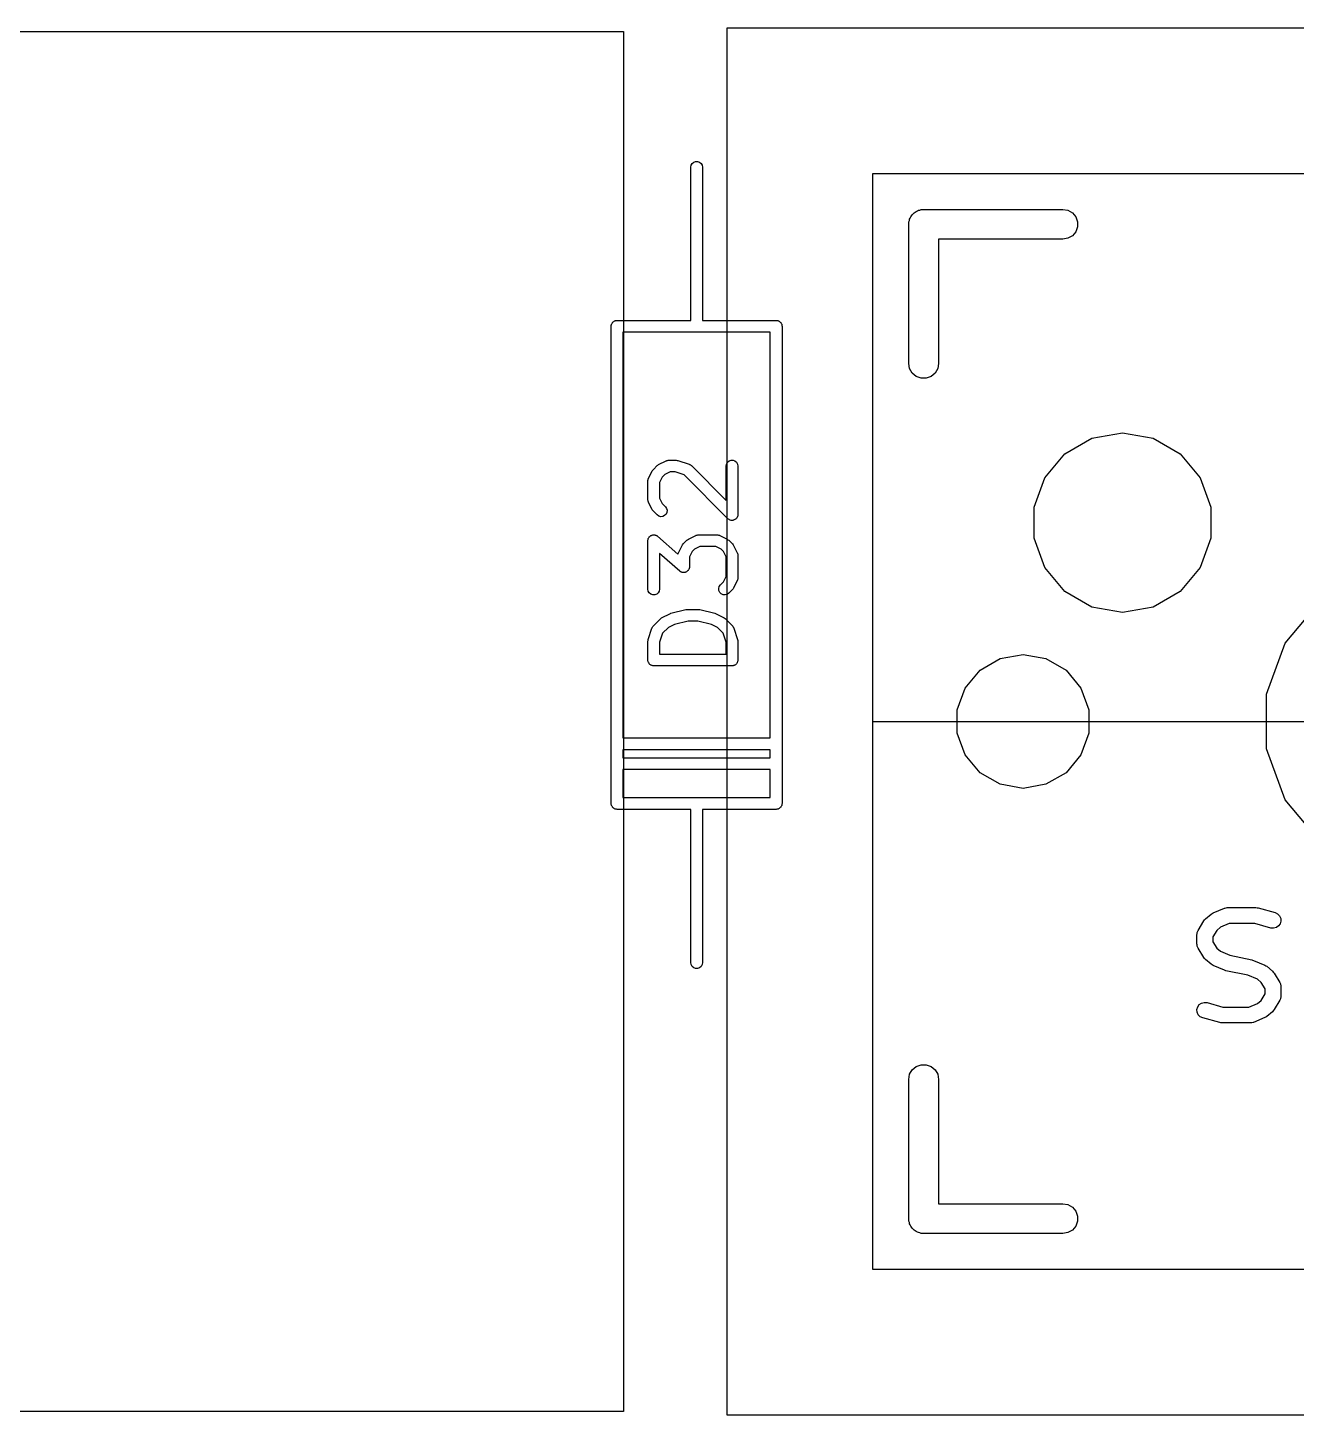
# Model space of a CAD drawing. Header units: millimetres. Extents: x 30 to 728, y -111 to 447.
# Drawn here: x 89.06 to 105.27, y 121.22 to 138.95 of the extents above; entities that cross this region are included whole.
import ezdxf

# ---------------------------------------------------------------- set-up
doc = ezdxf.new("R2010")
doc.units = ezdxf.units.MM
for name, color, linetype in [('BLACK', 7, 'Continuous'), ('プレート', 6, 'Continuous'), ('参照キーキャップ', 7, 'Continuous'), ('寸法', 21, 'Continuous')]:
    doc.layers.add(name, color=color, linetype=linetype)
doc.layers.add('補助線', color=4, linetype='Continuous', transparency=0.8)

# ---------------------------------------------------------------- blocks, each defined once
blk = doc.blocks.new('hhskb-F.SilkS')
at = {"layer": 'BLACK'}
for p, q in [((63.925, -90.92), (63.9295, -90.8943)), ((63.9295, -90.8943), (63.9425, -90.8718)), ((63.9425, -90.8718), (63.9625, -90.855)), ((63.9625, -90.855), (63.987, -90.8461)), ((63.987, -90.8461), (64.013, -90.8461)), ((64.013, -90.8461), (64.0375, -90.855)), ((64.0375, -90.855), (64.0575, -90.8718)), ((64.0575, -90.8718), (64.0705, -90.8943)), ((64.0705, -90.8943), (64.075, -90.92)), ((63.925, -92.19), (63.925, -90.92)), ((64.075, -90.92), (64.075, -92.19)), ((66.7124, -91.6169), (66.7181, -91.6013)), ((66.7124, -91.6336), (66.7124, -91.6169)), ((66.7181, -91.6013), (66.721, -91.5848)), ((66.721, -91.5848), (66.7293, -91.5704)), ((66.7293, -91.5704), (66.735, -91.5547)), ((66.735, -91.5547), (66.7457, -91.542)), ((66.7457, -91.542), (66.7541, -91.5275)), ((66.7541, -91.5275), (66.7668, -91.5168)), ((66.7668, -91.5168), (66.7775, -91.5041)), ((66.7775, -91.5041), (66.792, -91.4957)), ((66.792, -91.4957), (66.8047, -91.485)), ((66.8047, -91.485), (66.8204, -91.4793)), ((66.8204, -91.4793), (66.8348, -91.471)), ((66.8348, -91.471), (66.8513, -91.4681)), ((66.8513, -91.4681), (66.8669, -91.4624)), ((66.8669, -91.4624), (66.8836, -91.4624)), ((66.8836, -91.4624), (66.9, -91.4595)), ((66.9, -91.4595), (68.678, -91.4595)), ((68.678, -91.4595), (68.7432, -91.471)), ((68.7432, -91.471), (68.8005, -91.5041)), ((68.8005, -91.5041), (68.843, -91.5547)), ((68.843, -91.5547), (68.8656, -91.6169)), ((68.8656, -91.6169), (68.8656, -91.6831)), ((66.7095, -91.65), (66.7124, -91.6336)), ((66.7095, -93.428), (66.7095, -91.65)), ((68.8005, -91.7959), (68.7432, -91.829)), ((68.843, -91.7452), (68.8005, -91.7959)), ((68.8656, -91.6831), (68.843, -91.7452)), ((68.678, -91.8405), (67.0905, -91.8405)), ((67.0905, -91.8405), (67.0905, -93.428)), ((68.7432, -91.829), (68.678, -91.8405)), ((63.925, -92.877), (63.925, -92.19)), ((64.075, -92.19), (64.075, -92.877)), ((62.909, -92.952), (62.9101, -92.9455)), ((62.909, -99.048), (62.909, -92.952)), ((62.9101, -92.939), (62.9124, -92.9328)), ((62.9101, -92.9455), (62.9101, -92.939)), ((62.9124, -92.9328), (62.9135, -92.9263)), ((62.9135, -92.9263), (62.9168, -92.9207)), ((62.9168, -92.9207), (62.919, -92.9145)), ((62.919, -92.9145), (62.9233, -92.9095)), ((62.9233, -92.9095), (62.9265, -92.9038)), ((62.9265, -92.9038), (62.9316, -92.8996)), ((62.9316, -92.8996), (62.9358, -92.8945)), ((62.9358, -92.8945), (62.9415, -92.8913)), ((62.9415, -92.8913), (62.9465, -92.887)), ((62.9465, -92.887), (62.9527, -92.8848)), ((62.9527, -92.8848), (62.9583, -92.8815)), ((62.9583, -92.8815), (62.9648, -92.8804)), ((62.9648, -92.8804), (62.971, -92.8781)), ((62.971, -92.8781), (62.9775, -92.8781)), ((62.9775, -92.8781), (62.984, -92.877)), ((62.984, -92.877), (63.925, -92.877)), ((64, -93.027), (63.059, -93.027)), ((63.059, -93.027), (63.059, -98.211)), ((64.941, -93.027), (64, -93.027)), ((64.075, -92.877), (65.016, -92.877)), ((64.941, -98.211), (64.941, -93.027)), ((65.016, -92.877), (65.0225, -92.8781)), ((65.0225, -92.8781), (65.029, -92.8781)), ((65.029, -92.8781), (65.0352, -92.8804)), ((65.0352, -92.8804), (65.0417, -92.8815)), ((65.0417, -92.8815), (65.0473, -92.8848)), ((65.0473, -92.8848), (65.0535, -92.887)), ((65.0535, -92.887), (65.0585, -92.8913)), ((65.0585, -92.8913), (65.0642, -92.8945)), ((65.0642, -92.8945), (65.0684, -92.8996)), ((65.0684, -92.8996), (65.0735, -92.9038)), ((65.0735, -92.9038), (65.0767, -92.9095)), ((65.0767, -92.9095), (65.081, -92.9145)), ((65.081, -92.9145), (65.0832, -92.9207)), ((65.0832, -92.9207), (65.0865, -92.9263)), ((65.0865, -92.9263), (65.0876, -92.9328)), ((65.0876, -92.9328), (65.0899, -92.939)), ((65.0899, -92.939), (65.0899, -92.9455)), ((65.0899, -92.9455), (65.091, -92.952)), ((65.091, -92.952), (65.091, -99.048)), ((66.721, -93.4932), (66.7095, -93.428)), ((66.7541, -93.5505), (66.721, -93.4932)), ((66.8047, -93.593), (66.7541, -93.5505)), ((67.0459, -93.5505), (66.9952, -93.593)), ((67.079, -93.4932), (67.0459, -93.5505)), ((67.0905, -93.428), (67.079, -93.4932)), ((66.8669, -93.6156), (66.8047, -93.593)), ((66.9331, -93.6156), (66.8669, -93.6156)), ((66.9952, -93.593), (66.9331, -93.6156)), ((68.7025, -94.5811), (69.0476, -94.3818)), ((69.0476, -94.3818), (69.44, -94.3126)), ((69.44, -94.3126), (69.8324, -94.3818)), ((69.8324, -94.3818), (70.1775, -94.5811)), ((68.4464, -94.8863), (68.7025, -94.5811)), ((70.1775, -94.5811), (70.4336, -94.8863)), ((63.3853, -94.895), (63.4329, -94.7998)), ((63.4329, -94.7998), (63.4401, -94.7901)), ((63.4401, -94.7901), (63.447, -94.7803)), ((63.447, -94.7803), (63.4946, -94.7327)), ((63.4946, -94.7327), (63.5044, -94.7258)), ((63.5044, -94.7258), (63.5141, -94.7186)), ((63.5141, -94.7186), (63.6093, -94.671)), ((63.6606, -94.8131), (63.592, -94.8474)), ((63.6093, -94.671), (63.6135, -94.6698)), ((63.6135, -94.6698), (63.6172, -94.6676)), ((63.6172, -94.6676), (63.6259, -94.6661)), ((63.6259, -94.6661), (63.6343, -94.6636)), ((63.6343, -94.6636), (63.6386, -94.6638)), ((63.6386, -94.6638), (63.6429, -94.6631)), ((63.6429, -94.6631), (63.7381, -94.6631)), ((63.7259, -94.8131), (63.6606, -94.8131)), ((63.8404, -94.8513), (63.7259, -94.8131)), ((63.7381, -94.6631), (63.7499, -94.6652)), ((63.7499, -94.6652), (63.7618, -94.6669)), ((63.7618, -94.6669), (63.9047, -94.7146)), ((63.9047, -94.7146), (63.9085, -94.7166)), ((63.9085, -94.7166), (63.9126, -94.7177)), ((63.9126, -94.7177), (63.9198, -94.7228)), ((63.9198, -94.7228), (63.9276, -94.727)), ((63.9276, -94.727), (63.9304, -94.7302)), ((63.9304, -94.7302), (63.934, -94.7327)), ((63.934, -94.7327), (64.3774, -95.1761)), ((64.3774, -94.7381), (64.3819, -94.7124)), ((64.3774, -95.1761), (64.3774, -94.7381)), ((64.3819, -94.7124), (64.3949, -94.6899)), ((64.3949, -94.6899), (64.4149, -94.6731)), ((64.4149, -94.6731), (64.4394, -94.6642)), ((64.4394, -94.6642), (64.4654, -94.6642)), ((64.4654, -94.6642), (64.4899, -94.6731)), ((64.4899, -94.6731), (64.5098, -94.6899)), ((64.5098, -94.6899), (64.5229, -94.7124)), ((64.5229, -94.7124), (64.5274, -94.7381)), ((64.5274, -94.7381), (64.5274, -95.3571)), ((63.3774, -94.9286), (63.3781, -94.9243)), ((63.3774, -95.1667), (63.3774, -94.9286)), ((63.3779, -94.92), (63.3804, -94.9116)), ((63.3781, -94.9243), (63.3779, -94.92)), ((63.3804, -94.9116), (63.3819, -94.9029)), ((63.3819, -94.9029), (63.3841, -94.8992)), ((63.3841, -94.8992), (63.3853, -94.895)), ((63.5616, -94.8778), (63.5274, -94.9463)), ((63.5274, -94.9463), (63.5274, -95.149)), ((63.592, -94.8474), (63.5616, -94.8778)), ((64.3993, -95.4102), (63.8404, -94.8513)), ((68.3101, -95.2608), (68.4464, -94.8863)), ((70.4336, -94.8863), (70.5699, -95.2608)), ((63.3781, -95.1709), (63.3774, -95.1667)), ((63.5274, -95.149), (63.5616, -95.2175)), ((63.3779, -95.1752), (63.3781, -95.1709)), ((63.3804, -95.1837), (63.3779, -95.1752)), ((63.3819, -95.1923), (63.3804, -95.1837)), ((63.3841, -95.1961), (63.3819, -95.1923)), ((63.3853, -95.2002), (63.3841, -95.1961)), ((63.4329, -95.2954), (63.3853, -95.2002)), ((63.4401, -95.3051), (63.4329, -95.2954)), ((63.447, -95.3149), (63.4401, -95.3051)), ((63.4946, -95.3626), (63.447, -95.3149)), ((63.5616, -95.2175), (63.6007, -95.2565)), ((63.6007, -95.2565), (63.6156, -95.2778)), ((63.6201, -95.3289), (63.6091, -95.3525)), ((63.6156, -95.2778), (63.6223, -95.303)), ((63.6223, -95.303), (63.6201, -95.3289)), ((68.3101, -95.6592), (68.3101, -95.2608)), ((70.5699, -95.2608), (70.5699, -95.6592)), ((63.5159, -95.3775), (63.4946, -95.3626)), ((63.5411, -95.3842), (63.5159, -95.3775)), ((63.567, -95.382), (63.5411, -95.3842)), ((63.5906, -95.371), (63.567, -95.382)), ((63.6091, -95.3525), (63.5906, -95.371)), ((64.4074, -95.4158), (64.3993, -95.4102)), ((64.4149, -95.4221), (64.4074, -95.4158)), ((64.418, -95.4232), (64.4149, -95.4221)), ((64.4207, -95.4251), (64.418, -95.4232)), ((64.4302, -95.4277), (64.4207, -95.4251)), ((64.4394, -95.431), (64.4302, -95.4277)), ((64.4427, -95.431), (64.4394, -95.431)), ((64.4458, -95.4319), (64.4427, -95.431)), ((64.4556, -95.431), (64.4458, -95.4319)), ((64.4654, -95.431), (64.4556, -95.431)), ((64.4685, -95.4299), (64.4654, -95.431)), ((64.4718, -95.4296), (64.4685, -95.4299)), ((64.4807, -95.4254), (64.4718, -95.4296)), ((64.4899, -95.4221), (64.4807, -95.4254)), ((64.4924, -95.42), (64.4899, -95.4221)), ((64.4954, -95.4186), (64.4924, -95.42)), ((64.5023, -95.4116), (64.4954, -95.4186)), ((64.5098, -95.4054), (64.5023, -95.4116)), ((64.5115, -95.4025), (64.5098, -95.4054)), ((64.5138, -95.4002), (64.5115, -95.4025)), ((64.518, -95.3913), (64.5138, -95.4002)), ((64.5229, -95.3828), (64.518, -95.3913)), ((64.5234, -95.3795), (64.5229, -95.3828)), ((64.5248, -95.3766), (64.5234, -95.3795)), ((64.5257, -95.3668), (64.5248, -95.3766)), ((64.5274, -95.3571), (64.5257, -95.3668)), ((63.3774, -95.6905), (63.3787, -95.6833)), ((63.3774, -96.3095), (63.3774, -95.6905)), ((63.3787, -95.6833), (63.3788, -95.6759)), ((63.3788, -95.6759), (63.3809, -95.6705)), ((63.3809, -95.6705), (63.3819, -95.6648)), ((63.3819, -95.6648), (63.3856, -95.6585)), ((63.3856, -95.6585), (63.3882, -95.6516)), ((63.3882, -95.6516), (63.392, -95.6473)), ((63.392, -95.6473), (63.3949, -95.6423)), ((63.3949, -95.6423), (63.4005, -95.6376)), ((63.4005, -95.6376), (63.4054, -95.632)), ((63.4054, -95.632), (63.4104, -95.6292)), ((63.4104, -95.6292), (63.4149, -95.6255)), ((63.4149, -95.6255), (63.4218, -95.623)), ((63.4218, -95.623), (63.4282, -95.6195)), ((63.4282, -95.6195), (63.4339, -95.6186)), ((63.4339, -95.6186), (63.4394, -95.6166)), ((63.4394, -95.6166), (63.4467, -95.6166)), ((63.4467, -95.6166), (63.4539, -95.6155)), ((63.4539, -95.6155), (63.4596, -95.6166)), ((63.4596, -95.6166), (63.4654, -95.6166)), ((63.4654, -95.6166), (63.4723, -95.6191)), ((63.4723, -95.6191), (63.4795, -95.6205)), ((63.4795, -95.6205), (63.4844, -95.6235)), ((63.4844, -95.6235), (63.4899, -95.6255)), ((63.4899, -95.6255), (63.4955, -95.6302)), ((63.4955, -95.6302), (63.5018, -95.634)), ((63.5018, -95.634), (63.7618, -95.8615)), ((63.8279, -95.7327), (63.8755, -95.6851)), ((63.8755, -95.6851), (63.8854, -95.6782)), ((63.8854, -95.6782), (63.895, -95.671)), ((63.895, -95.671), (63.9903, -95.6234)), ((63.9903, -95.6234), (63.9944, -95.6222)), ((63.9944, -95.6222), (63.9982, -95.62)), ((63.9982, -95.62), (64.0068, -95.6185)), ((64.0068, -95.6185), (64.0152, -95.616)), ((64.0152, -95.616), (64.0196, -95.6162)), ((64.0196, -95.6162), (64.0238, -95.6155)), ((64.0238, -95.6155), (64.2619, -95.6155)), ((64.2619, -95.6155), (64.2662, -95.6162)), ((64.2662, -95.6162), (64.2705, -95.616)), ((64.2705, -95.616), (64.2789, -95.6185)), ((64.2789, -95.6185), (64.2876, -95.62)), ((64.2876, -95.62), (64.2913, -95.6222)), ((64.2913, -95.6222), (64.2954, -95.6234)), ((64.2954, -95.6234), (64.3907, -95.671)), ((64.3907, -95.671), (64.4003, -95.6782)), ((64.4003, -95.6782), (64.4102, -95.6851)), ((64.4102, -95.6851), (64.4578, -95.7327)), ((68.4464, -96.0337), (68.3101, -95.6592)), ((70.5699, -95.6592), (70.4336, -96.0337)), ((63.7839, -96.0803), (63.5274, -95.8558)), ((63.5274, -95.8558), (63.5274, -96.3095)), ((63.7618, -95.8615), (63.7629, -95.8553)), ((63.7629, -95.8553), (63.765, -95.8516)), ((63.765, -95.8516), (63.7663, -95.8474)), ((63.7663, -95.8474), (63.8139, -95.7522)), ((63.8139, -95.7522), (63.821, -95.7425)), ((63.821, -95.7425), (63.8279, -95.7327)), ((63.9426, -95.8301), (63.9083, -95.8987)), ((63.973, -95.7997), (63.9426, -95.8301)), ((64.0415, -95.7655), (63.973, -95.7997)), ((64.2442, -95.7655), (64.0415, -95.7655)), ((64.3127, -95.7997), (64.2442, -95.7655)), ((64.3431, -95.8301), (64.3127, -95.7997)), ((64.3774, -95.8987), (64.3431, -95.8301)), ((64.4578, -95.7327), (64.4647, -95.7425)), ((64.4647, -95.7425), (64.4718, -95.7522)), ((64.4718, -95.7522), (64.5195, -95.8474)), ((64.5195, -95.8474), (64.5207, -95.8516)), ((64.5207, -95.8516), (64.5229, -95.8553)), ((64.5229, -95.8553), (64.5244, -95.864)), ((64.5244, -95.864), (64.5269, -95.8724)), ((64.5269, -95.8724), (64.5266, -95.8767)), ((64.5266, -95.8767), (64.5274, -95.881)), ((63.9038, -96.0495), (63.9001, -96.0558)), ((63.9048, -96.0438), (63.9038, -96.0495)), ((63.9069, -96.0384), (63.9048, -96.0438)), ((63.9071, -96.031), (63.9069, -96.0384)), ((63.9083, -96.0238), (63.9071, -96.031)), ((63.9083, -95.8987), (63.9083, -96.0238)), ((64.3774, -96.149), (64.3774, -95.8987)), ((64.5274, -95.881), (64.5274, -96.1667)), ((68.7025, -96.3389), (68.4464, -96.0337)), ((70.4336, -96.0337), (70.1775, -96.3389)), ((63.7902, -96.084), (63.7839, -96.0803)), ((63.7958, -96.0888), (63.7902, -96.084)), ((63.8013, -96.0907), (63.7958, -96.0888)), ((63.8062, -96.0937), (63.8013, -96.0907)), ((63.8134, -96.0952), (63.8062, -96.0937)), ((63.8203, -96.0977), (63.8134, -96.0952)), ((63.8261, -96.0977), (63.8203, -96.0977)), ((63.8318, -96.0988), (63.8261, -96.0977)), ((63.839, -96.0977), (63.8318, -96.0988)), ((63.8464, -96.0977), (63.839, -96.0977)), ((63.8518, -96.0957), (63.8464, -96.0977)), ((63.8575, -96.0948), (63.8518, -96.0957)), ((63.8639, -96.0913), (63.8575, -96.0948)), ((63.8708, -96.0888), (63.8639, -96.0913)), ((63.8753, -96.085), (63.8708, -96.0888)), ((63.8803, -96.0823), (63.8753, -96.085)), ((63.8852, -96.0767), (63.8803, -96.0823)), ((63.8908, -96.072), (63.8852, -96.0767)), ((63.8937, -96.067), (63.8908, -96.072)), ((63.8975, -96.0626), (63.8937, -96.067)), ((63.9001, -96.0558), (63.8975, -96.0626)), ((64.3041, -96.2565), (64.3431, -96.2175)), ((64.3431, -96.2175), (64.3774, -96.149)), ((64.5195, -96.2002), (64.4718, -96.2954)), ((64.5207, -96.1961), (64.5195, -96.2002)), ((64.5229, -96.1923), (64.5207, -96.1961)), ((64.5244, -96.1837), (64.5229, -96.1923)), ((64.5269, -96.1752), (64.5244, -96.1837)), ((64.5274, -96.1667), (64.5266, -96.1709)), ((64.5266, -96.1709), (64.5269, -96.1752)), ((63.3819, -96.3352), (63.3774, -96.3095)), ((63.3949, -96.3577), (63.3819, -96.3352)), ((63.4149, -96.3745), (63.3949, -96.3577)), ((63.4394, -96.3834), (63.4149, -96.3745)), ((63.4654, -96.3834), (63.4394, -96.3834)), ((63.4899, -96.3745), (63.4654, -96.3834)), ((63.5098, -96.3577), (63.4899, -96.3745)), ((63.5229, -96.3352), (63.5098, -96.3577)), ((63.5274, -96.3095), (63.5229, -96.3352)), ((64.2824, -96.303), (64.2892, -96.2778)), ((64.2847, -96.3289), (64.2824, -96.303)), ((64.2957, -96.3525), (64.2847, -96.3289)), ((64.2892, -96.2778), (64.3041, -96.2565)), ((64.3141, -96.371), (64.2957, -96.3525)), ((64.3377, -96.382), (64.3141, -96.371)), ((64.3637, -96.3842), (64.3377, -96.382)), ((64.3888, -96.3775), (64.3637, -96.3842)), ((64.4102, -96.3626), (64.3888, -96.3775)), ((64.4578, -96.3149), (64.4102, -96.3626)), ((64.4647, -96.3051), (64.4578, -96.3149)), ((64.4718, -96.2954), (64.4647, -96.3051)), ((69.0476, -96.5382), (68.7025, -96.3389)), ((70.1775, -96.3389), (69.8324, -96.5382)), ((63.6723, -96.6177), (63.8628, -96.5701)), ((63.8628, -96.5701), (63.8719, -96.5694)), ((63.8719, -96.5694), (63.881, -96.5679)), ((63.881, -96.5679), (64.0238, -96.5679)), ((64.0238, -96.5679), (64.0328, -96.5694)), ((64.0328, -96.5694), (64.042, -96.5701)), ((64.042, -96.5701), (64.2325, -96.6177)), ((69.44, -96.6074), (69.0476, -96.5382)), ((69.8324, -96.5382), (69.44, -96.6074)), ((71.5166, -96.9992), (71.9634, -96.4667)), ((63.447, -96.7803), (63.5422, -96.6851)), ((63.5422, -96.6851), (63.552, -96.6782)), ((63.552, -96.6782), (63.5617, -96.671)), ((63.5617, -96.671), (63.6569, -96.6234)), ((63.7167, -96.7612), (63.6397, -96.7997)), ((63.6569, -96.6234), (63.6648, -96.6211)), ((63.6648, -96.6211), (63.6723, -96.6177)), ((63.8902, -96.7179), (63.7167, -96.7612)), ((64.0146, -96.7179), (63.8902, -96.7179)), ((64.1881, -96.7612), (64.0146, -96.7179)), ((64.2651, -96.7997), (64.1881, -96.7612)), ((64.2325, -96.6177), (64.24, -96.6211)), ((64.24, -96.6211), (64.2478, -96.6234)), ((64.2478, -96.6234), (64.3431, -96.671)), ((64.3431, -96.671), (64.3527, -96.6782)), ((64.3527, -96.6782), (64.3626, -96.6851)), ((64.3626, -96.6851), (64.4578, -96.7803)), ((63.3812, -96.9525), (63.4288, -96.8096)), ((63.4288, -96.8096), (63.4309, -96.8058)), ((63.4309, -96.8058), (63.432, -96.8016)), ((63.432, -96.8016), (63.4371, -96.7944)), ((63.4371, -96.7944), (63.4413, -96.7867)), ((63.4413, -96.7867), (63.4445, -96.7838)), ((63.4445, -96.7838), (63.447, -96.7803)), ((63.5656, -96.8738), (63.5274, -96.9884)), ((63.6397, -96.7997), (63.5656, -96.8738)), ((64.3392, -96.8738), (64.2651, -96.7997)), ((64.3774, -96.9884), (64.3392, -96.8738)), ((64.4578, -96.7803), (64.4603, -96.7838)), ((64.4603, -96.7838), (64.4635, -96.7867)), ((64.4635, -96.7867), (64.4677, -96.7944)), ((64.4677, -96.7944), (64.4727, -96.8016)), ((64.4727, -96.8016), (64.4739, -96.8058)), ((64.4739, -96.8058), (64.4759, -96.8096)), ((64.4759, -96.8096), (64.5235, -96.9525)), ((63.3774, -96.9762), (63.3795, -96.9643)), ((63.3774, -97.2143), (63.3774, -96.9762)), ((63.3795, -96.9643), (63.3812, -96.9525)), ((63.5274, -96.9884), (63.5274, -97.1393)), ((64.3774, -97.1393), (64.3774, -96.9884)), ((64.5235, -96.9525), (64.5253, -96.9643)), ((64.5253, -96.9643), (64.5274, -96.9762)), ((64.5274, -96.9762), (64.5274, -97.2143)), ((71.2789, -97.6524), (71.5166, -96.9992)), ((63.3785, -97.2207), (63.3774, -97.2143)), ((63.3785, -97.2273), (63.3785, -97.2207)), ((63.3808, -97.2335), (63.3785, -97.2273)), ((63.3819, -97.2399), (63.3808, -97.2335)), ((63.3852, -97.2456), (63.3819, -97.2399)), ((63.3874, -97.2518), (63.3852, -97.2456)), ((63.3916, -97.2568), (63.3874, -97.2518)), ((63.3949, -97.2625), (63.3916, -97.2568)), ((63.4, -97.2667), (63.3949, -97.2625)), ((63.4042, -97.2717), (63.4, -97.2667)), ((63.4099, -97.275), (63.4042, -97.2717)), ((63.4149, -97.2792), (63.4099, -97.275)), ((63.421, -97.2815), (63.4149, -97.2792)), ((63.4267, -97.2848), (63.421, -97.2815)), ((63.4332, -97.2859), (63.4267, -97.2848)), ((63.4394, -97.2881), (63.4332, -97.2859)), ((63.4459, -97.2881), (63.4394, -97.2881)), ((63.4524, -97.2893), (63.4459, -97.2881)), ((64.4524, -97.2893), (63.4524, -97.2893)), ((63.5274, -97.1393), (64.3774, -97.1393)), ((64.4588, -97.2881), (64.4524, -97.2893)), ((64.4654, -97.2881), (64.4588, -97.2881)), ((64.4716, -97.2859), (64.4654, -97.2881)), ((64.478, -97.2848), (64.4716, -97.2859)), ((64.4837, -97.2815), (64.478, -97.2848)), ((64.4899, -97.2792), (64.4837, -97.2815)), ((64.4949, -97.275), (64.4899, -97.2792)), ((64.5006, -97.2717), (64.4949, -97.275)), ((64.5048, -97.2667), (64.5006, -97.2717)), ((64.5098, -97.2625), (64.5048, -97.2667)), ((64.5131, -97.2568), (64.5098, -97.2625)), ((64.5173, -97.2518), (64.5131, -97.2568)), ((64.5196, -97.2456), (64.5173, -97.2518)), ((64.5229, -97.2399), (64.5196, -97.2456)), ((64.524, -97.2335), (64.5229, -97.2399)), ((64.5262, -97.2273), (64.524, -97.2335)), ((64.5274, -97.2143), (64.5262, -97.2207)), ((64.5262, -97.2207), (64.5262, -97.2273)), ((67.621, -97.3457), (67.8779, -97.1974)), ((67.8779, -97.1974), (68.17, -97.1458)), ((68.17, -97.1458), (68.4621, -97.1974)), ((68.4621, -97.1974), (68.719, -97.3457)), ((67.4303, -97.5729), (67.621, -97.3457)), ((68.719, -97.3457), (68.9097, -97.5729)), ((67.3288, -97.8517), (67.4303, -97.5729)), ((68.9097, -97.5729), (69.0112, -97.8517)), ((71.2789, -98.3476), (71.2789, -97.6524)), ((67.3288, -98.1483), (67.3288, -97.8517)), ((69.0112, -97.8517), (69.0112, -98.1483)), ((67.4303, -98.4271), (67.3288, -98.1483)), ((69.0112, -98.1483), (68.9097, -98.4271)), ((63.059, -98.211), (64.941, -98.211)), ((71.5166, -99.0008), (71.2789, -98.3476)), ((63.059, -98.361), (63.059, -98.465)), ((64.941, -98.361), (63.059, -98.361)), ((63.059, -98.465), (64.941, -98.465)), ((64.941, -98.465), (64.941, -98.361)), ((67.621, -98.6543), (67.4303, -98.4271)), ((68.9097, -98.4271), (68.719, -98.6543)), ((64.941, -98.615), (63.059, -98.615)), ((63.059, -98.615), (63.059, -98.973)), ((64.941, -98.973), (64.941, -98.615)), ((67.8779, -98.8026), (67.621, -98.6543)), ((68.719, -98.6543), (68.4621, -98.8026)), ((68.17, -98.8541), (67.8779, -98.8026)), ((68.4621, -98.8026), (68.17, -98.8541)), ((62.9101, -99.0545), (62.909, -99.048)), ((62.9101, -99.061), (62.9101, -99.0545)), ((62.9124, -99.0672), (62.9101, -99.061)), ((63.059, -98.973), (64, -98.973)), ((64, -98.973), (64.941, -98.973)), ((65.0899, -99.061), (65.0876, -99.0672)), ((65.091, -99.048), (65.0899, -99.0545)), ((65.0899, -99.0545), (65.0899, -99.061)), ((71.9634, -99.5332), (71.5166, -99.0008)), ((62.9135, -99.0737), (62.9124, -99.0672)), ((62.9168, -99.0793), (62.9135, -99.0737)), ((62.919, -99.0855), (62.9168, -99.0793)), ((62.9233, -99.0905), (62.919, -99.0855)), ((62.9265, -99.0962), (62.9233, -99.0905)), ((62.9316, -99.1004), (62.9265, -99.0962)), ((62.9358, -99.1055), (62.9316, -99.1004)), ((62.9415, -99.1087), (62.9358, -99.1055)), ((62.9465, -99.113), (62.9415, -99.1087)), ((62.9527, -99.1152), (62.9465, -99.113)), ((62.9583, -99.1185), (62.9527, -99.1152)), ((62.9648, -99.1196), (62.9583, -99.1185)), ((62.971, -99.1219), (62.9648, -99.1196)), ((62.9775, -99.1219), (62.971, -99.1219)), ((62.984, -99.123), (62.9775, -99.1219)), ((63.925, -99.123), (62.984, -99.123)), ((63.925, -99.81), (63.925, -99.123)), ((65.016, -99.123), (64.075, -99.123)), ((64.075, -99.123), (64.075, -99.81)), ((65.0225, -99.1219), (65.016, -99.123)), ((65.029, -99.1219), (65.0225, -99.1219)), ((65.0352, -99.1196), (65.029, -99.1219)), ((65.0417, -99.1185), (65.0352, -99.1196)), ((65.0473, -99.1152), (65.0417, -99.1185)), ((65.0535, -99.113), (65.0473, -99.1152)), ((65.0585, -99.1087), (65.0535, -99.113)), ((65.0642, -99.1055), (65.0585, -99.1087)), ((65.0684, -99.1004), (65.0642, -99.1055)), ((65.0735, -99.0962), (65.0684, -99.1004)), ((65.0767, -99.0905), (65.0735, -99.0962)), ((65.081, -99.0855), (65.0767, -99.0905)), ((65.0832, -99.0793), (65.081, -99.0855)), ((65.0865, -99.0737), (65.0832, -99.0793)), ((65.0876, -99.0672), (65.0865, -99.0737)), ((63.925, -101.08), (63.925, -99.81)), ((64.075, -99.81), (64.075, -101.08)), ((70.4998, -100.522), (70.5724, -100.462)), ((70.5724, -100.462), (70.5856, -100.454)), ((70.5856, -100.454), (70.5984, -100.446)), ((70.5984, -100.446), (70.7435, -100.386)), ((70.7435, -100.386), (70.7458, -100.385)), ((70.7458, -100.385), (70.7478, -100.384)), ((70.7478, -100.384), (70.7629, -100.381)), ((70.7629, -100.381), (70.7779, -100.378)), ((70.7779, -100.378), (70.7803, -100.378)), ((70.7803, -100.378), (70.7826, -100.378)), ((70.7826, -100.378), (71.1454, -100.378)), ((71.1454, -100.378), (71.159, -100.38)), ((71.159, -100.38), (71.1726, -100.382)), ((71.1726, -100.382), (71.3903, -100.442)), ((71.3903, -100.442), (71.4222, -100.457)), ((71.4222, -100.457), (71.4469, -100.482)), ((71.4469, -100.482), (71.4615, -100.515)), ((70.4052, -100.669), (70.4777, -100.548)), ((70.4777, -100.548), (70.4888, -100.535)), ((70.4888, -100.535), (70.4998, -100.522)), ((70.6907, -100.628), (70.6431, -100.668)), ((70.8029, -100.581), (70.6907, -100.628)), ((71.1316, -100.581), (70.8029, -100.581)), ((71.3359, -100.638), (71.1316, -100.581)), ((71.3711, -100.641), (71.3359, -100.638)), ((71.4052, -100.632), (71.3711, -100.641)), ((71.4343, -100.612), (71.4052, -100.632)), ((71.4548, -100.584), (71.4343, -100.612)), ((71.4643, -100.55), (71.4548, -100.584)), ((71.4615, -100.515), (71.4643, -100.55)), ((70.3907, -100.721), (70.3924, -100.712)), ((70.3907, -100.842), (70.3907, -100.721)), ((70.3924, -100.712), (70.3925, -100.702)), ((70.3925, -100.702), (70.3954, -100.695)), ((70.3954, -100.695), (70.3968, -100.687)), ((70.3968, -100.687), (70.4017, -100.678)), ((70.4017, -100.678), (70.4052, -100.669)), ((70.6431, -100.668), (70.5939, -100.75)), ((70.5939, -100.75), (70.5939, -100.814)), ((70.5939, -100.814), (70.6431, -100.896)), ((70.3924, -100.852), (70.3907, -100.842)), ((70.3925, -100.862), (70.3924, -100.852)), ((70.3954, -100.869), (70.3925, -100.862)), ((70.3968, -100.877), (70.3954, -100.869)), ((70.4017, -100.886), (70.3968, -100.877)), ((70.4052, -100.895), (70.4017, -100.886)), ((70.4777, -101.016), (70.4052, -100.895)), ((70.4889, -101.028), (70.4777, -101.016)), ((70.6431, -100.896), (70.6907, -100.936)), ((70.6907, -100.936), (70.8127, -100.987)), ((70.8127, -100.987), (71.0936, -101.045)), ((63.9295, -101.106), (63.925, -101.08)), ((63.9425, -101.128), (63.9295, -101.106)), ((63.9625, -101.145), (63.9425, -101.128)), ((63.987, -101.154), (63.9625, -101.145)), ((64.013, -101.154), (63.987, -101.154)), ((64.0375, -101.145), (64.013, -101.154)), ((64.0575, -101.128), (64.0375, -101.145)), ((64.0705, -101.106), (64.0575, -101.128)), ((64.075, -101.08), (64.0705, -101.106)), ((70.4998, -101.041), (70.4889, -101.028)), ((70.5724, -101.102), (70.4998, -101.041)), ((70.5856, -101.109), (70.5724, -101.102)), ((70.5984, -101.118), (70.5856, -101.109)), ((70.7435, -101.178), (70.5984, -101.118)), ((70.7529, -101.18), (70.7435, -101.178)), ((70.7618, -101.184), (70.7529, -101.18)), ((71.0427, -101.242), (70.7618, -101.184)), ((71.0936, -101.045), (71.1025, -101.049)), ((71.1025, -101.049), (71.1119, -101.051)), ((71.1119, -101.051), (71.2571, -101.111)), ((71.2571, -101.111), (71.2699, -101.12)), ((71.2699, -101.12), (71.283, -101.127)), ((71.283, -101.127), (71.3556, -101.188)), ((71.3556, -101.188), (71.3666, -101.201)), ((71.1648, -101.293), (71.0427, -101.242)), ((71.2123, -101.333), (71.1648, -101.293)), ((71.2615, -101.415), (71.2123, -101.333)), ((71.3666, -101.201), (71.3777, -101.213)), ((71.3777, -101.213), (71.4503, -101.334)), ((71.4503, -101.334), (71.4537, -101.343)), ((71.4537, -101.343), (71.4586, -101.352)), ((71.4586, -101.352), (71.46, -101.36)), ((71.46, -101.36), (71.4629, -101.367)), ((71.4629, -101.367), (71.4631, -101.377)), ((71.2123, -101.562), (71.2615, -101.479)), ((71.2615, -101.479), (71.2615, -101.415)), ((71.4586, -101.542), (71.4537, -101.551)), ((71.46, -101.534), (71.4586, -101.542)), ((71.4629, -101.527), (71.46, -101.534)), ((71.4631, -101.517), (71.4629, -101.527)), ((71.4631, -101.377), (71.4647, -101.387)), ((71.4647, -101.508), (71.4631, -101.517)), ((71.4647, -101.387), (71.4647, -101.508)), ((70.3912, -101.679), (70.4006, -101.645)), ((70.3939, -101.714), (70.3912, -101.679)), ((70.4085, -101.747), (70.3939, -101.714)), ((70.4006, -101.645), (70.4211, -101.617)), ((70.4211, -101.617), (70.4502, -101.597)), ((70.4502, -101.597), (70.4844, -101.588)), ((70.4844, -101.588), (70.5195, -101.591)), ((70.5195, -101.591), (70.7238, -101.648)), ((70.7238, -101.648), (71.0525, -101.648)), ((71.0525, -101.648), (71.1648, -101.601)), ((71.1648, -101.601), (71.2123, -101.562)), ((71.3556, -101.707), (71.283, -101.767)), ((71.3666, -101.694), (71.3556, -101.707)), ((71.3777, -101.681), (71.3666, -101.694)), ((71.4503, -101.56), (71.3777, -101.681)), ((71.4537, -101.551), (71.4503, -101.56)), ((70.4333, -101.772), (70.4085, -101.747)), ((70.4651, -101.787), (70.4333, -101.772)), ((70.6828, -101.847), (70.4651, -101.787)), ((70.6965, -101.849), (70.6828, -101.847)), ((70.71, -101.851), (70.6965, -101.849)), ((71.0729, -101.851), (70.71, -101.851)), ((71.0752, -101.851), (71.0729, -101.851)), ((71.0775, -101.851), (71.0752, -101.851)), ((71.0925, -101.848), (71.0775, -101.851)), ((71.1076, -101.845), (71.0925, -101.848)), ((71.1096, -101.844), (71.1076, -101.845)), ((71.1119, -101.843), (71.1096, -101.844)), ((71.2571, -101.783), (71.1119, -101.843)), ((71.2699, -101.775), (71.2571, -101.783)), ((71.283, -101.767), (71.2699, -101.775)), ((66.7541, -102.45), (66.8047, -102.407)), ((66.8047, -102.407), (66.8669, -102.384)), ((66.8669, -102.384), (66.9331, -102.384)), ((66.9331, -102.384), (66.9952, -102.407)), ((66.9952, -102.407), (67.0459, -102.45)), ((66.7095, -102.572), (66.721, -102.507)), ((66.7095, -104.35), (66.7095, -102.572)), ((66.721, -102.507), (66.7541, -102.45)), ((67.0459, -102.45), (67.079, -102.507)), ((67.079, -102.507), (67.0905, -102.572)), ((67.0905, -102.572), (67.0905, -104.159)), ((67.0905, -104.159), (68.678, -104.159)), ((68.678, -104.159), (68.7432, -104.171)), ((68.7432, -104.171), (68.8005, -104.204)), ((68.8005, -104.204), (68.843, -104.255)), ((66.7124, -104.366), (66.7095, -104.35)), ((66.7124, -104.383), (66.7124, -104.366)), ((66.7181, -104.399), (66.7124, -104.383)), ((68.843, -104.255), (68.8656, -104.317)), ((68.8656, -104.383), (68.843, -104.445)), ((68.8656, -104.317), (68.8656, -104.383)), ((66.721, -104.415), (66.7181, -104.399)), ((66.7293, -104.43), (66.721, -104.415)), ((66.735, -104.445), (66.7293, -104.43)), ((66.7457, -104.458), (66.735, -104.445)), ((66.7541, -104.472), (66.7457, -104.458)), ((66.7668, -104.483), (66.7541, -104.472)), ((66.7775, -104.496), (66.7668, -104.483)), ((66.792, -104.504), (66.7775, -104.496)), ((66.8047, -104.515), (66.792, -104.504)), ((66.8204, -104.521), (66.8047, -104.515)), ((66.8348, -104.529), (66.8204, -104.521)), ((66.8513, -104.532), (66.8348, -104.529)), ((66.8669, -104.538), (66.8513, -104.532)), ((66.8836, -104.538), (66.8669, -104.538)), ((66.9, -104.54), (66.8836, -104.538)), ((68.678, -104.54), (66.9, -104.54)), ((68.7432, -104.529), (68.678, -104.54)), ((68.8005, -104.496), (68.7432, -104.529)), ((68.843, -104.445), (68.8005, -104.496))]:
    blk.add_line(p, q, dxfattribs=at)

msp = doc.modelspace()

# ---------------------------------------------------------------- linework, layer by layer
at = {"layer": 'プレート'}
msp.add_lwpolyline([(99.858, 123.086), (99.858, 137.086), (113.858, 137.086), (113.858, 123.086)], close=True, dxfattribs=at)
at = {"layer": '参照キーキャップ', "color": 7}
for points in [[(97.997, 138.947), (115.719, 138.947), (115.719, 121.225), (97.997, 121.225), (97.997, 138.947)], [(64.793, 138.9), (96.672, 138.9), (96.672, 121.271), (64.793, 121.271), (64.793, 138.9)]]:
    msp.add_lwpolyline(points, close=True, dxfattribs=at)
at = {"layer": '補助線'}
msp.add_line((99.858, 130.086), (113.858, 130.086), dxfattribs=at)

# ---------------------------------------------------------------- block references
at = {"layer": '寸法', "linetype": 'ByBlock'}
msp.add_blockref('hhskb-F.SilkS', (33.608, 228.086), dxfattribs=at)

doc.saveas('drawing.dxf')
